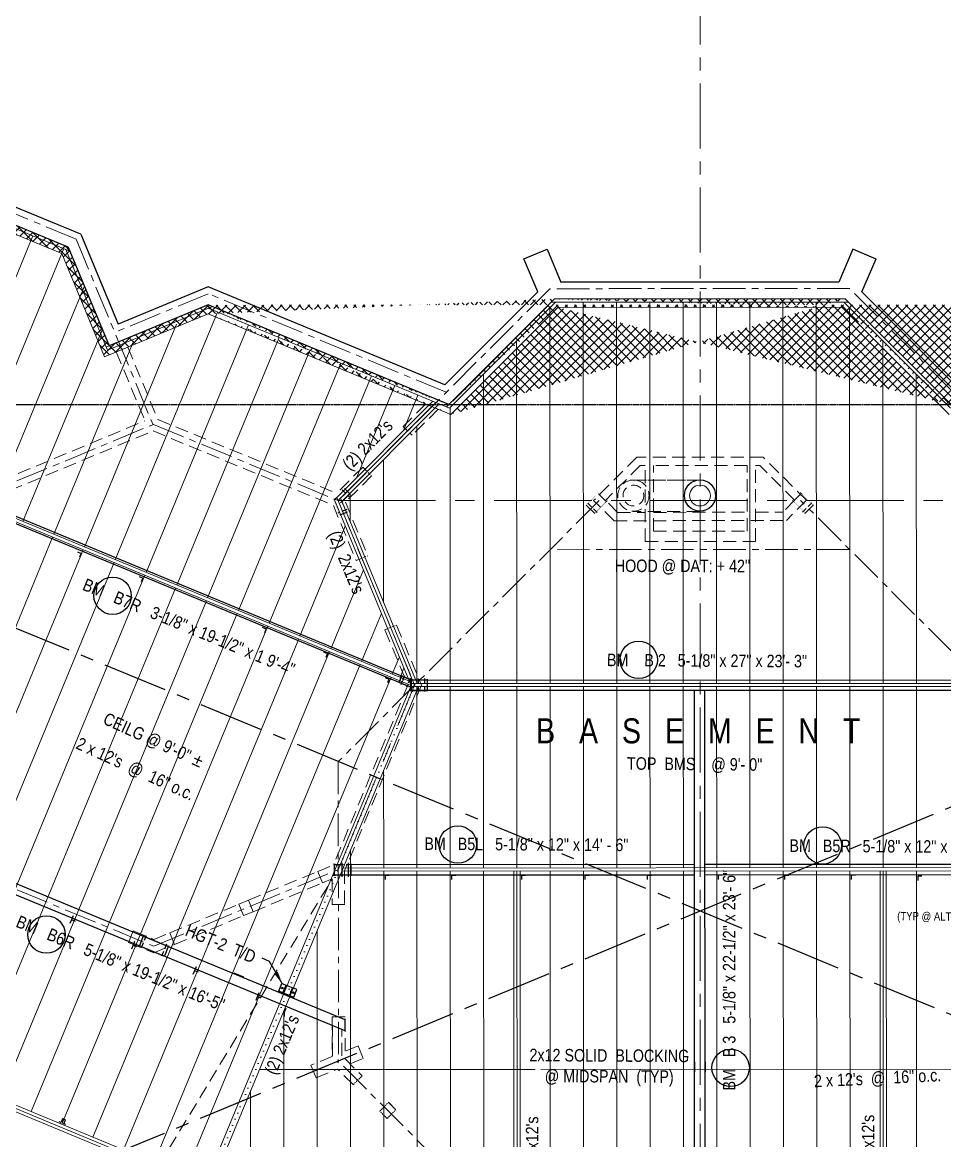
# Model space of a CAD drawing. Header units: inches. Extents: x 2775 to 35778, y 1675 to 10350.
# Drawn here: x 13043 to 13486, y 2285 to 2822 of the extents above; entities that cross this region are included whole.
import ezdxf

# ---------------------------------------------------------------- set-up
doc = ezdxf.new("R2010")
doc.units = ezdxf.units.IN
doc.header["$LTSCALE"] = 0.5
doc.header["$MEASUREMENT"] = 0
for name, pattern in [('CENTER', [2, 1.25, -0.25, 0.25, -0.25]), ('DOT2', [0.125, 0, -0.125]), ('HIDDEN', [0.375, 0.25, -0.125])]:
    doc.linetypes.add(name, pattern=pattern)
for name, color, linetype in [('BEAMS', 3, 'CONTINUOUS'), ('COLUMN_CAPS', 7, 'CONTINUOUS'), ('FL FRAMING STEEL', 7, 'CONTINUOUS'), ('LAYOUT LINES', 1, 'CENTER'), ('LLTEXT', 7, 'CONTINUOUS')]:
    doc.layers.add(name, color=color, linetype=linetype)
for name, color, linetype, lineweight in [('FL JOISTS', 7, 'CONTINUOUS', 20), ('FOUNDATION', 7, 'CONTINUOUS', 30), ('GRID', 1, 'CENTER', 20), ('KNEE WALL', 7, 'CONTINUOUS', 9), ('WALLS', 4, 'HIDDEN', 9)]:
    doc.layers.add(name, color=color, linetype=linetype, lineweight=lineweight)
doc.styles.add('ARCH ENT', font='technical.ttf', dxfattribs={"height": 2})
doc.styles.add('ARCHENT', font='technical.ttf', dxfattribs={"height": 6})
doc.styles.add('ARCHENTLTD', font='technical.ttf', dxfattribs={"height": 6})
doc.dimstyles.new('ARCHENT', dxfattribs={"dimtxt": 6, "dimasz": 6, "dimexe": 9, "dimexo": 3, "dimgap": 1, "dimtad": 0, "dimtoh": 1, "dimdec": 3, "dimzin": 0, "dimdsep": 46, "dimlunit": 4, "dimtxsty": 'ARCHENTLTD', "dimcen": 6, "dimaunit": 1, "dimadec": 0, "dimazin": 0, "dimtfac": 1, "dimtdec": 3, "dimtofl": 0, "dimtmove": 0, "dimatfit": 3, "dimfxl": 1, "dimfrac": 2, "dimtolj": 1, "dimtzin": 0, "dimarcsym": 0})
pattern_1 = [(45, (7616.56, -429.6986), (-2.2097087, 2.2097087), []), (135, (7616.56, -429.6986), (-2.2097087, -2.2097087), [])]

msp = doc.modelspace()

# ---------------------------------------------------------------- hatches: boundary and pattern name
at = {"layer": 'KNEE WALL', "lineweight": -3, "ltscale": 75}
h = msp.add_hatch(dxfattribs=at)
h.set_pattern_fill('ANSI37', color=256, scale=25, style=0)
h.set_pattern_definition(pattern_1)
edge = h.paths.add_edge_path()
edge.add_line((13084.63, 2666.7227), (13080.9349, 2665.191))
edge.add_line((13064.9273, 2714.2538), (13084.63, 2666.7227))
edge.add_line((13061.8667, 2711.1915), (13082.4508, 2661.534))
edge.add_line((13061.8667, 2711.1915), (12980.882, 2744.7115))
edge.add_line((13064.9273, 2714.2538), (12980.8809, 2749.041))
edge.add_line((12980.882, 2744.7115), (12980.8809, 2749.041))
h = msp.add_hatch(dxfattribs=at)
h.set_pattern_fill('ANSI37', color=256, scale=25, style=0)
h.set_pattern_definition(pattern_1)
edge = h.paths.add_edge_path()
edge.add_line((13132.4035, 2686.4013), (13132.2279, 2682.1487))
edge.add_line((13247.8819, 2638.5601), (13132.2752, 2686.4545))
edge.add_line((13248.8207, 2633.8458), (13132.2279, 2682.1487))
edge.add_line((13298.5397, 2689.2674), (13247.8819, 2638.5601))
edge.add_line((13300.1969, 2685.2722), (13248.8207, 2633.8458))
edge.add_line((13438.3655, 2689.3358), (13298.5397, 2689.2674))
edge.add_line((13436.7122, 2685.3389), (13300.1969, 2685.2722))
edge.add_line((13489.2085, 2638.5423), (13438.3655, 2689.3358))
edge.add_line((13488.2461, 2633.8554), (13436.7122, 2685.3389))
edge.add_line((13489.2085, 2638.5423), (13605.0164, 2686.6085))
edge.add_line((13488.2461, 2633.8554), (13605.0195, 2682.3222))
edge.add_line((13605.0195, 2682.3222), (13605.0164, 2686.6085))

# ---------------------------------------------------------------- linework, layer by layer
at = {"layer": 'BEAMS', "ltscale": 75}
for p, q in [((13229.4562, 2506.305), (12868.0932, 2655.6811)), ((13229.4458, 2502.7723), (12866.8967, 2652.7867)), ((12804.5371, 2505.627), (13197.8379, 2343.0455)), ((13229.4562, 2506.305, -44584.5265), (13229.4562, 2501.2775)), ((13229.4562, 2506.162), (13507.5698, 2506.2979)), ((13229.4562, 2506.177), (13229.4562, 2501.2775)), ((13229.4562, 2506.177), (13229.4562, 2501.2775)), ((12802.627, 2501.0062), (13197.8405, 2337.634)), ((13229.4458, 2501.2775), (13507.5712, 2501.3164)), ((13365.9454, 2501.2287), (13370.9454, 2501.2311)), ((13365.9906, 2223.7587), (13365.9454, 2501.2287)), ((13370.9906, 2223.7611), (13370.9454, 2501.2311)), ((13192.7813, 2417.4909), (13197.2697, 2417.5323)), ((13192.7813, 2417.4909), (13197.2697, 2417.5323)), ((13192.7813, 2417.4909), (13197.2697, 2417.5323)), ((13192.7813, 2417.4909), (13192.7813, 2412.5083)), ((13198.5259, 2417.5111), (13365.9592, 2417.5929)), ((13370.9592, 2417.5954), (13544.5089, 2417.6818)), ((13192.7813, 2412.5083), (13365.9597, 2412.5929)), ((13370.9597, 2412.5954), (13544.517, 2412.6802))]:
    msp.add_line(p, q, dxfattribs=at)
at = {"layer": 'BEAMS', "linetype": 'Continuous', "ltscale": 75}
for p, q in [((13365.9463, 2416.412), (13365.9463, 2421.1215)), ((13370.9584, 2416.4128), (13370.9584, 2421.1224)), ((13365.9753, 2322.6253), (13365.9753, 2317.9254)), ((13370.9749, 2322.6151), (13370.9749, 2317.9152))]:
    msp.add_line(p, q, dxfattribs=at)
at = {"layer": 'BEAMS', "linetype": 'HIDDEN', "lineweight": 20, "ltscale": 50}
for p, q in [((13191.9869, 2325.5139), (13191.9829, 2339.745)), ((13196.4869, 2325.5152), (13196.4834, 2337.9126))]:
    msp.add_line(p, q, dxfattribs=at)
at = {"layer": 'BEAMS', "ltscale": 0.75}
msp.add_line((13197.8379, 2343.0455), (13197.8405, 2337.634), dxfattribs=at)
at = {"layer": 'BEAMS', "linetype": 'Continuous', "lineweight": 30, "ltscale": 75}
for centre in [(13086.3071, 2546.67), (13339.1055, 2515.8639), (13252.2001, 2427.0923), (13427.5049, 2426.6738), (13054.5292, 2383.8536), (13383.2817, 2319.7666)]:
    msp.add_circle(centre, 9, dxfattribs=at)
at = {"layer": 'COLUMN_CAPS', "color": 5, "linetype": 'HIDDEN', "ltscale": 20}
for p, q in [((13196.6583, 2597.5643), (13199.9429, 2594.2872)), ((13319.1017, 2586.7496), (13314.4066, 2591.4447)), ((13417.8574, 2586.8541), (13422.551, 2591.5507)), ((13198.8071, 2588.1983), (13194.5225, 2586.4178)), ((13226.5331, 2508.1504), (13224.7575, 2503.8637)), ((13229.3047, 2507.0023), (13227.5291, 2502.7157)), ((13233.1958, 2506.93), (13233.1958, 2500.2901)), ((13236.1958, 2506.93), (13236.1958, 2500.2901)), ((13196.5209, 2418.2439), (13196.5209, 2411.6041)), ((13199.5209, 2418.2439), (13199.5209, 2411.6041)), ((13102.4986, 2383.2046), (13099.9577, 2377.0701)), ((13112.1994, 2379.1864), (13109.6584, 2373.052))]:
    msp.add_line(p, q, dxfattribs=at)
at = {"layer": 'COLUMN_CAPS', "color": 5, "linetype": 'Continuous', "ltscale": 0.25}
for p, q in [((13197.8066, 2598.1843), (13200.4613, 2595.5357)), ((13323.6095, 2591.7877), (13319.7204, 2595.6768)), ((13413.348, 2591.8908), (13417.2358, 2595.7811)), ((13198.9405, 2586.9001), (13195.4776, 2585.4611)), ((13317.9526, 2586.1308), (13313.8868, 2590.1967)), ((13419.0067, 2586.2358), (13423.0712, 2590.3029)), ((13225.2347, 2508.2823), (13223.7997, 2504.8177)), ((13229.4458, 2506.6806), (13229.4458, 2501.055)), ((13229.4458, 2506.6806), (13229.4458, 2501.055)), ((13229.4458, 2506.6806), (13229.4458, 2501.055)), ((13229.6958, 2506.6806), (13229.6958, 2501.055)), ((13237.4458, 2506.555), (13237.4458, 2500.805)), ((13237.4458, 2506.555), (13237.4458, 2500.805)), ((13237.4458, 2506.555), (13237.4458, 2500.805)), ((13192.7709, 2417.6189), (13192.7709, 2412.3689)), ((13192.7709, 2417.6189), (13192.7709, 2412.3689)), ((13200.7709, 2417.8689), (13200.7709, 2412.1189)), ((13200.7709, 2417.8689), (13200.7709, 2412.1189)), ((13101.2003, 2383.3365), (13098.9998, 2378.0242)), ((13113.2107, 2378.3616), (13111.0103, 2373.0493))]:
    msp.add_line(p, q, dxfattribs=at)
at = {"layer": 'COLUMN_CAPS', "color": 5, "linetype": 'Continuous', "lineweight": 60, "ltscale": 0.25}
for p, q in [((13323.5991, 2591.7994), (13323.4224, 2591.9762)), ((13413.3583, 2591.9025), (13413.535, 2592.0793)), ((13417.2358, 2595.7811), (13417.4125, 2595.958)), ((13229.4458, 2506.555), (13229.4458, 2506.305)), ((13229.4458, 2506.555), (13229.4458, 2506.305)), ((13229.4458, 2506.555), (13229.4458, 2506.305)), ((13229.4458, 2501.055), (13229.4458, 2500.805)), ((13229.4458, 2501.055), (13229.4458, 2500.805)), ((13229.4458, 2501.055), (13229.4458, 2500.805)), ((13192.7709, 2417.8689), (13192.7709, 2417.6189)), ((13192.7709, 2417.8689), (13192.7709, 2417.6189)), ((13192.7709, 2412.3689), (13192.7709, 2412.1189)), ((13192.7709, 2412.3689), (13192.7709, 2412.1189))]:
    msp.add_line(p, q, dxfattribs=at)
at = {"layer": 'COLUMN_CAPS', "color": 5, "linetype": 'HIDDEN', "ltscale": 15}
for p, q in [((13225.2347, 2508.2823), (13223.7997, 2504.8177)), ((13225.2347, 2508.2823), (13223.7997, 2504.8177)), ((13225.2347, 2508.2823), (13223.7997, 2504.8177)), ((13226.5331, 2508.1504), (13224.7575, 2503.8637)), ((13226.5331, 2508.1504), (13224.7575, 2503.8637)), ((13226.5331, 2508.1504), (13224.7575, 2503.8637))]:
    msp.add_line(p, q, dxfattribs=at)
at = {"layer": 'COLUMN_CAPS', "color": 5, "linetype": 'Continuous', "ltscale": 0.0625}
for p, q in [((13196.5209, 2418.2439), (13196.5209, 2411.6041)), ((13199.5209, 2418.2439), (13199.5209, 2411.6041))]:
    msp.add_line(p, q, dxfattribs=at)
at = {"layer": 'COLUMN_CAPS', "color": 5, "linetype": 'Continuous', "ltscale": 0.5, "const_width": 0.0625}
for points, elevation in [([(13192.4324, 2592.7892), (13197.8066, 2598.1843), (13197.9836, 2598.0078), (13192.7241, 2592.7409)], -44591.5261), ([(13192.7241, 2592.7409), (13195.7087, 2585.5564), (13195.4779, 2585.4604), (13192.4324, 2592.7892)], -44588.5265), ([(13196.5294, 2591.9488), (13200.2848, 2595.7128), (13200.4618, 2595.5362), (13196.8244, 2591.8904)], -44591.5261), ([(13196.8367, 2591.9628), (13198.9405, 2586.9001), (13198.7097, 2586.8042), (13196.5417, 2592.0211)], -44588.5265), ([(13230.9458, 2506.555), (13229.4458, 2506.555)], -44586.5265), ([(13230.9458, 2506.555), (13229.4458, 2506.555)], -44586.5265), ([(13230.9458, 2506.555), (13229.4458, 2506.555)], -44586.5265), ([(13229.4458, 2506.305), (13230.9458, 2506.305)], -44586.5265), ([(13229.4458, 2506.305), (13230.9458, 2506.305)], -44586.5265), ([(13229.4458, 2506.305), (13229.4562, 2506.305)], -44586.5265), ([(13230.9458, 2506.555), (13237.4458, 2506.555), (13237.4458, 2506.305), (13230.9458, 2506.305)], -44586.5265), ([(13230.9458, 2506.555), (13237.4458, 2506.555), (13237.4458, 2506.305), (13230.9458, 2506.305)], -44586.5265), ([(13230.9458, 2506.555), (13237.4458, 2506.555), (13237.4458, 2506.305), (13230.9458, 2506.305)], -44586.5265), ([(13230.9458, 2501.055), (13229.4458, 2501.055)], -44586.5265), ([(13230.9458, 2501.055), (13229.4458, 2501.055)], -44586.5265), ([(13230.9458, 2501.055), (13229.4458, 2501.055)], -44586.5265), ([(13229.4458, 2500.805), (13230.9458, 2500.805)], -44586.5265), ([(13229.4458, 2500.805), (13230.9458, 2500.805)], -44586.5265), ([(13229.4458, 2500.805), (13230.9458, 2500.805)], -44586.5265), ([(13230.9458, 2501.055), (13237.4458, 2501.055), (13237.4458, 2500.805), (13230.9458, 2500.805)], -44586.5265), ([(13230.9458, 2501.055), (13237.4458, 2501.055), (13237.4458, 2500.805), (13230.9458, 2500.805)], -44586.5265), ([(13230.9458, 2501.055), (13237.4458, 2501.055), (13237.4458, 2500.805), (13230.9458, 2500.805)], -44586.5265), ([(13194.2709, 2417.8689), (13192.7709, 2417.8689)], -44586.5265), ([(13194.2709, 2417.8689), (13192.7709, 2417.8689)], -44586.5265), ([(13192.7709, 2417.6189), (13194.2709, 2417.6189)], -44586.5265), ([(13192.7709, 2417.6189), (13194.2709, 2417.6189)], -44586.5265), ([(13194.2709, 2417.8689), (13200.7709, 2417.8689), (13200.7709, 2417.6189), (13194.2709, 2417.6189)], -44586.5265), ([(13194.2709, 2417.8689), (13200.7709, 2417.8689), (13200.7709, 2417.6189), (13194.2709, 2417.6189)], -44586.5265), ([(13194.2709, 2412.3689), (13192.7709, 2412.3689)], -44586.5265), ([(13194.2709, 2412.3689), (13192.7709, 2412.3689)], -44586.5265), ([(13192.7709, 2412.1189), (13194.2709, 2412.1189)], -44586.5265), ([(13192.7709, 2412.1189), (13194.2709, 2412.1189)], -44586.5265), ([(13194.2709, 2412.3689), (13200.7709, 2412.3689), (13200.7709, 2412.1189), (13194.2709, 2412.1189)], -44586.5265), ([(13194.2709, 2412.3689), (13200.7709, 2412.3689), (13200.7709, 2412.1189), (13194.2709, 2412.1189)], -44586.5265), ([(13107.2055, 2380.849), (13101.2003, 2383.3365), (13101.1046, 2383.1055), (13107.1098, 2380.6181)], -44586.5265), ([(13105.1007, 2375.7677), (13099.0955, 2378.2551), (13098.9998, 2378.0242), (13105.0051, 2375.5367)], -44586.5265), ([(13105.1007, 2375.7677), (13111.106, 2373.2802), (13111.0103, 2373.0493), (13105.0051, 2375.5367)], -44586.5265), ([(13107.2055, 2380.849), (13113.2107, 2378.3616), (13113.115, 2378.1306), (13107.1098, 2380.6181)], -44586.5265)]:
    msp.add_lwpolyline(points, dxfattribs=dict(at, elevation=elevation))
for points in [[(13318.6597, 2594.6161), (13314.0635, 2590.0199), (13313.8868, 2590.1967), (13318.483, 2594.7929)], [(13322.5488, 2590.727), (13317.9526, 2586.1308), (13317.7759, 2586.3076), (13322.372, 2590.9038)], [(13323.4327, 2591.9645), (13322.372, 2590.9038)], [(13322.5488, 2590.727), (13323.6095, 2591.7877)], [(13414.409, 2590.8305), (13413.348, 2591.8908)], [(13413.5247, 2592.0676), (13414.5857, 2591.0073)], [(13414.409, 2590.8305), (13419.0067, 2586.2358), (13419.1834, 2586.4126), (13414.5857, 2591.0073)], [(13418.2968, 2594.7208), (13417.2358, 2595.7811)], [(13417.4125, 2595.958), (13418.4735, 2594.8976)], [(13418.2968, 2594.7208), (13422.8945, 2590.1261), (13423.0712, 2590.3029), (13418.4735, 2594.8976)]]:
    msp.add_lwpolyline(points, dxfattribs=at)
at = {"layer": 'COLUMN_CAPS', "color": 5, "linetype": 'HIDDEN', "ltscale": 15, "const_width": 0.0625}
for points, elevation in [([(13229.4458, 2502.7492), (13223.9288, 2505.0344), (13223.8331, 2504.8034), (13229.4458, 2502.4786)], -44583.5265), ([(13229.4458, 2502.7492), (13223.9288, 2505.0344), (13223.8331, 2504.8034), (13229.4458, 2502.4786)], -44583.5265), ([(13229.4458, 2502.7492), (13223.9288, 2505.0344), (13223.8331, 2504.8034), (13229.4458, 2502.4786)], -44583.5265), ([(13229.4458, 2506.6806), (13225.2857, 2508.4038), (13225.19, 2508.1728), (13229.4458, 2506.41)], -44587.0304), ([(13229.4458, 2506.6806), (13225.2857, 2508.4038), (13225.19, 2508.1728), (13229.4458, 2506.41)], -44587.0304), ([(13229.4458, 2506.6806), (13225.2857, 2508.4038), (13225.19, 2508.1728), (13229.4458, 2506.41)], -44587.0304)]:
    msp.add_lwpolyline(points, dxfattribs=dict(at, elevation=elevation))
at = {"layer": 'FL FRAMING STEEL', "color": 7, "lineweight": 30, "ltscale": 50}
for p, q in [((13069.3647, 2567.7846), (13071.2124, 2567.0191)), ((13071.2124, 2567.0191), (13070.4469, 2565.1714)), ((13099.0217, 2555.9569), (13100.8694, 2555.1914)), ((13100.8694, 2555.1914), (13100.1039, 2553.3437)), ((13158.1917, 2531.5169), (13160.0394, 2530.7514)), ((13160.0394, 2530.7514), (13159.2739, 2528.9037)), ((13187.7156, 2519.6796), (13189.5633, 2518.9141)), ((13189.5633, 2518.9141), (13188.7978, 2517.0664)), ((13217.2686, 2507.4071), (13219.1164, 2506.6416)), ((13219.1164, 2506.6416), (13218.3508, 2504.7939)), ((13217.2332, 2412.2299), (13217.233, 2410.2299)), ((13219.2332, 2412.2297), (13217.2332, 2412.2299)), ((13249.2332, 2412.2456), (13249.233, 2410.2456)), ((13251.2332, 2412.2453), (13249.2332, 2412.2456)), ((13282.7332, 2412.2619), (13282.733, 2410.2619)), ((13284.7332, 2412.2617), (13282.7332, 2412.2619)), ((13313.2332, 2412.2768), (13313.233, 2410.2768)), ((13315.2332, 2412.2766), (13313.2332, 2412.2768)), ((13343.2332, 2412.2299), (13343.233, 2410.2299)), ((13345.2332, 2412.2297), (13343.2332, 2412.2299)), ((13377.2332, 2412.3081), (13377.233, 2410.3081)), ((13379.2332, 2412.3079), (13377.2332, 2412.3081)), ((13409.2332, 2412.2299), (13409.233, 2410.2299)), ((13411.2332, 2412.2297), (13409.2332, 2412.2299)), ((13441.2332, 2412.3394), (13441.233, 2410.3394)), ((13443.2332, 2412.3392), (13441.2332, 2412.3394)), ((13473.2341, 2411.8756), (13473.2338, 2409.8756)), ((13475.2341, 2411.8753), (13473.2341, 2411.8756)), ((13067.3346, 2392.7595), (13066.5693, 2390.9117)), ((13066.5693, 2390.9117), (13065.8039, 2389.0639)), ((13068.417, 2390.1463), (13066.5693, 2390.9117)), ((13096.1367, 2378.6738), (13095.3714, 2376.8261)), ((13096.9021, 2380.5216), (13096.1367, 2378.6738)), ((13097.9845, 2377.9085), (13096.1367, 2378.6738)), ((13125.6605, 2366.4573), (13124.8949, 2364.6096)), ((13126.426, 2368.305), (13125.6605, 2366.4573)), ((13127.5081, 2365.6917), (13125.6605, 2366.4573)), ((13156.6152, 2355.8153), (13155.8496, 2353.9676)), ((13155.8496, 2353.9676), (13155.0841, 2352.1199)), ((13157.6973, 2353.202), (13155.8496, 2353.9676)), ((13169.5904, 2348.2696), (13168.825, 2346.4219)), ((13168.825, 2346.4219), (13168.825, 2344.4219))]:
    msp.add_line(p, q, dxfattribs=at)
at = {"layer": 'FL FRAMING STEEL', "color": 5, "linetype": 'Continuous', "ltscale": 0.5}
for p, q in [((13166.1713, 2356.658), (13167.7021, 2360.3535)), ((13167.7021, 2360.3535), (13169.6653, 2359.5403)), ((13168.1346, 2355.8448), (13169.6653, 2359.5403)), ((13169.6653, 2359.5403), (13172.8989, 2358.2009)), ((13168.1346, 2355.8448), (13166.1713, 2356.658)), ((13171.3681, 2354.5054), (13168.1346, 2355.8448)), ((13172.8989, 2358.2009), (13171.3681, 2354.5054)), ((13171.3681, 2354.5054), (13173.3314, 2353.6922)), ((13174.8621, 2357.3877), (13172.8989, 2358.2009)), ((13173.3314, 2353.6922), (13174.8621, 2357.3877))]:
    msp.add_line(p, q, dxfattribs=at)
at = {"layer": 'FL FRAMING STEEL', "color": 5, "linetype": 'HIDDEN', "ltscale": 0.125}
for p, q in [((13168.3655, 2355.7491), (13169.8963, 2359.4446)), ((13172.6679, 2358.2966), (13171.1372, 2354.601))]:
    msp.add_line(p, q, dxfattribs=at)
at = {"layer": 'FL FRAMING STEEL', "color": 7, "linetype": 'Continuous', "lineweight": 30, "ltscale": 0.5}
for p, q in [((13062.2856, 2295.3048), (13061.5202, 2293.457)), ((13063.6714, 2294.7308), (13062.2856, 2295.3048)), ((13061.5202, 2293.457), (13060.5963, 2293.8397)), ((13062.906, 2292.883), (13063.6714, 2294.7308)), ((13063.8299, 2292.5003), (13062.906, 2292.883))]:
    msp.add_line(p, q, dxfattribs=at)
at = {"layer": 'FL FRAMING STEEL', "color": 5, "linetype": 'Continuous', "ltscale": 0.5}
for centre in [(13167.8619, 2358.1263), (13173.1606, 2355.8914)]:
    msp.add_circle(centre, 0.375, dxfattribs=at)
at = {"layer": 'FL JOISTS', "linetype": 'Continuous', "lineweight": 9, "ltscale": 50}
for p, q in [((13065.7396, 2712.2941), (12978.9213, 2748.2287)), ((13064.9273, 2714.2538), (12980.8809, 2749.041)), ((13048.0517, 2719.6131), (12998.8782, 2600.6573)), ((13062.8382, 2713.5007), (13013.6646, 2594.545)), ((13063.7796, 2713.1054), (13083.8185, 2664.7631)), ((13064.9273, 2714.2538), (13084.63, 2666.7227)), ((13072.582, 2695.1896), (13028.451, 2588.4326)), ((13298.5397, 2689.2674), (13246.7347, 2637.4118)), ((13299.1618, 2687.7677), (13248.2343, 2636.7905)), ((13439.8662, 2687.8365), (13297.0405, 2687.7667)), ((13438.3655, 2689.3358), (13298.5397, 2689.2674)), ((13312.4409, 2687.7742), (13312.5305, 2504.4844)), ((13328.4409, 2687.782), (13328.5305, 2504.4922)), ((13344.4409, 2687.7899), (13344.5305, 2504.5)), ((13360.4409, 2687.7977), (13360.5305, 2504.5078)), ((13376.4409, 2687.8055), (13376.5305, 2504.5941)), ((13392.4409, 2687.8133), (13392.5305, 2504.6019)), ((13408.4409, 2687.8211), (13408.5305, 2504.6097)), ((13424.4409, 2687.8289), (13424.5304, 2504.6176)), ((13488.8576, 2636.7726), (13437.7449, 2687.8354)), ((13489.2085, 2638.5423), (13438.3655, 2689.3358)), ((13132.2752, 2686.4545), (13083.2446, 2666.1489)), ((13134.235, 2685.6426), (13083.8185, 2664.7631)), ((13136.7704, 2682.9388), (13087.5968, 2563.9831)), ((13248.2343, 2636.7905), (13132.2751, 2684.8309)), ((13247.8819, 2638.5601), (13132.2752, 2686.4545)), ((13296.4423, 2685.0455), (13296.5305, 2504.4766)), ((13440.4422, 2685.1407), (13440.5304, 2504.6254)), ((13117.0644, 2677.1503), (13072.8104, 2570.0955)), ((13151.5568, 2676.8264), (13102.3833, 2557.8707)), ((13081.2505, 2674.2775), (13043.2375, 2582.3202)), ((13096.175, 2668.4991), (13058.0239, 2576.2078)), ((13166.3433, 2670.714), (13117.1697, 2551.7583)), ((13280.4501, 2669.0377), (13280.5305, 2504.4687)), ((13456.4501, 2669.1485), (13456.5304, 2504.6332)), ((13181.1297, 2664.6017), (13131.9561, 2545.646)), ((13228.9427, 2505.5601), (12864.4849, 2656.2186)), ((13195.9126, 2658.4807), (13146.7426, 2539.5336)), ((13229.7517, 2503.6025), (12863.9118, 2654.8323)), ((13210.699, 2652.3683), (13161.529, 2533.4212)), ((13264.4579, 2653.0299), (13264.5305, 2504.4609)), ((13472.4579, 2653.1564), (13472.5304, 2504.641)), ((13221.9599, 2647.6781), (13203.7367, 2603.5942)), ((13192.9076, 2592.7457), (13240.1973, 2640.1201)), ((13194.6761, 2592.3941), (13241.6967, 2639.499)), ((13233.0462, 2643.0852), (13225.8996, 2625.7968)), ((13195.7377, 2591.3344), (13243.196, 2638.8778)), ((13248.4657, 2637.0221), (13248.5305, 2504.4531)), ((13232.4701, 2628.1326), (13232.5305, 2504.4453)), ((13216.4779, 2612.1118), (13216.5114, 2543.491)), ((13200.4857, 2596.091), (13200.4925, 2582.2484)), ((13192.9076, 2592.7457), (13229.7517, 2503.6025)), ((13194.0555, 2593.8956), (13231.0905, 2504.5362)), ((13195.8127, 2593.571), (13232.6121, 2504.5359)), ((13198.1362, 2580.0954), (13176.3155, 2527.3088)), ((13206.7921, 2559.1526), (13191.1019, 2521.1964)), ((13215.448, 2538.2099), (13205.8883, 2515.0841)), ((13224.1039, 2517.2672), (13220.6748, 2508.9717)), ((13229.3657, 2504.5365), (13506.2327, 2504.4912)), ((13229.6958, 2503.0169), (13506.8553, 2502.9911)), ((13232.5313, 2502.9146), (13232.5738, 2415.8274)), ((13248.5313, 2502.9224), (13248.5738, 2415.8352)), ((13264.5313, 2502.9302), (13264.5738, 2415.843)), ((13280.5313, 2502.9381), (13280.5738, 2415.8508)), ((13296.5313, 2502.9459), (13296.5738, 2415.8586)), ((13312.5312, 2502.9537), (13312.5738, 2415.8665)), ((13328.5312, 2502.9615), (13328.5738, 2415.8743)), ((13344.5312, 2502.9693), (13344.5738, 2415.8821)), ((13360.5312, 2502.9771), (13360.5738, 2415.8899)), ((13376.5312, 2502.9784), (13376.5738, 2415.9025)), ((13392.5312, 2502.9862), (13392.5738, 2415.9103)), ((13408.5312, 2502.9941), (13408.5738, 2415.9182)), ((13424.5312, 2503.0019), (13424.5738, 2415.926)), ((13440.5312, 2503.0097), (13440.5738, 2415.9338)), ((13456.5312, 2503.0175), (13456.5738, 2415.9416)), ((13472.5312, 2503.0253), (13472.5738, 2415.9494)), ((13216.5508, 2462.8176), (13216.5738, 2415.8196)), ((13200.5697, 2424.3233), (13200.5738, 2415.8117)), ((13196.392, 2414.2605), (13541.1341, 2414.5322)), ((13197.015, 2415.761), (13540.5117, 2416.0317))]:
    msp.add_line(p, q, dxfattribs=at)
at = {"layer": 'FL JOISTS', "ltscale": 50}
for p, q in [((13057.4509, 2574.8216), (12958.4797, 2335.4004)), ((13072.2373, 2568.7092), (12973.2661, 2329.288)), ((13087.0238, 2562.5969), (12988.0525, 2323.1757)), ((13101.8102, 2556.4845), (13002.839, 2317.0633)), ((13116.5967, 2550.3721), (13017.6254, 2310.9509)), ((13131.3831, 2544.2597), (13032.4119, 2304.8385)), ((13146.1695, 2538.1473), (13047.1983, 2298.7262)), ((13160.956, 2532.035), (13061.9847, 2292.6138)), ((13175.7424, 2525.9226), (13076.7712, 2286.5014)), ((13190.5289, 2519.8102), (13091.5576, 2280.389)), ((13205.3153, 2513.6978), (13106.3441, 2274.2767)), ((13226.316, 2511.9151), (13224.4557, 2507.4149)), ((13220.1017, 2507.5855), (13121.1305, 2268.1643)), ((13229.7517, 2503.6025), (13127.0412, 2255.0405)), ((13233.2399, 2503.0169), (13129.338, 2252.7459)), ((13200.5697, 2424.3233), (13200.6883, 2181.4653)), ((13216.5746, 2414.2764), (13216.6961, 2165.4731)), ((13232.5746, 2414.289), (13232.704, 2149.4809)), ((13248.5746, 2414.2968), (13248.7118, 2133.4888)), ((13264.5746, 2414.3047), (13264.7158, 2125.2092)), ((13279.0746, 2414.3257), (13279.2158, 2125.2163)), ((13280.5746, 2414.3125), (13280.704, 2149.5044)), ((13282.0746, 2414.328), (13282.2158, 2125.2177)), ((13296.5746, 2414.3203), (13296.7158, 2125.2248)), ((13312.5746, 2414.3281), (13312.7158, 2125.2326)), ((13328.5746, 2414.3359), (13328.7158, 2125.2405)), ((13344.5746, 2414.3438), (13344.7158, 2125.2483)), ((13360.5745, 2414.3516), (13360.7158, 2125.2561)), ((13376.5745, 2414.3594), (13376.7039, 2149.5513)), ((13392.5745, 2414.4151), (13392.7158, 2125.2717)), ((13408.5745, 2414.4277), (13408.7158, 2125.2795)), ((13424.5745, 2414.4404), (13424.7158, 2125.2874)), ((13440.5745, 2414.453), (13440.7158, 2125.2952)), ((13455.0745, 2414.4644), (13455.2158, 2125.3023)), ((13456.5745, 2414.4656), (13456.7158, 2125.303)), ((13458.0745, 2414.4668), (13458.2158, 2125.3037)), ((13472.5745, 2414.4782), (13472.7158, 2125.3108)), ((12804.8341, 2398.9201), (13130.8129, 2264.1679)), ((12802.5397, 2396.6223), (13129.6672, 2261.3953)), ((12805.6473, 2396.9608), (13130.24, 2262.7816)), ((13184.5885, 2385.829), (13184.6805, 2197.4575)), ((13168.6073, 2347.3347), (13168.6727, 2213.4497)), ((13194.6188, 2323.7078), (13194.6084, 2322.2091)), ((13194.6188, 2323.7078), (13194.6195, 2322.2174)), ((13194.6188, 2323.7078), (13194.6196, 2322.2091)), ((13376.6195, 2322.3853), (13376.7158, 2125.2639)), ((13156.8326, 2318.9728), (13289.3704, 2319.0376)), ((13292.1146, 2319.0389), (13580.7101, 2319.1799)), ((13152.6261, 2308.8404), (13152.6649, 2229.4418)), ((13222.4566, 2299.6571), (13218.891, 2303.2192))]:
    msp.add_line(p, q, dxfattribs=at)
at = {"layer": 'FL JOISTS', "linetype": 'DOT2', "lineweight": 9, "ltscale": 50}
msp.add_line((13231.4458, 2503.6786), (13128.19, 2253.8928), dxfattribs=at)
at = {"layer": 'FL JOISTS', "color": 7, "linetype": 'HIDDEN', "lineweight": 9, "ltscale": 50}
msp.add_line((13108.7937, 2273.2702), (13191.819, 2410.5017), dxfattribs=at)
at = {"layer": 'FL JOISTS', "ltscale": 25}
msp.add_line((13194.6188, 2323.7078), (13194.6196, 2322.2091), dxfattribs=at)
at = {"layer": 'FOUNDATION', "ltscale": 10}
for p, q in [((13071.0793, 2720.4089), (12980.8786, 2757.7435)), ((13064.9273, 2714.2538), (12980.8809, 2749.041)), ((13064.9273, 2714.2538), (13084.63, 2666.7227)), ((13132.2757, 2695.1569), (13088.9795, 2677.2262)), ((13245.9931, 2648.0453), (13132.2757, 2695.1569)), ((13435.2051, 2697.3742), (13301.7674, 2697.309)), ((13290.6223, 2692.7181), (13245.9931, 2648.0453)), ((13298.5397, 2689.2674), (13247.8819, 2638.5601)), ((13438.3655, 2689.3358), (13298.5397, 2689.2674)), ((13489.2085, 2638.5423), (13438.3655, 2689.3358)), ((13491.0894, 2648.028), (13446.3331, 2692.7407)), ((13132.2752, 2686.4545), (13084.63, 2666.7227)), ((13247.8819, 2638.5601), (13132.2752, 2686.4545))]:
    msp.add_line(p, q, dxfattribs=at)
at = {"layer": 'FOUNDATION', "ltscale": 75}
msp.add_line((13071.0764, 2720.4101), (13089.0525, 2677.2564), dxfattribs=at)
at = {"layer": 'FOUNDATION', "ltscale": 1.5}
for p, q in [((13283.9628, 2708.5999), (13295.1879, 2713.2516)), ((13295.1647, 2713.242), (13301.7674, 2697.309)), ((13441.9925, 2713.2873), (13435.2051, 2697.3742)), ((13453.169, 2708.5202), (13441.9925, 2713.2873)), ((13290.6223, 2692.7181), (13283.9628, 2708.5999)), ((13446.3331, 2692.7407), (13453.146, 2708.5301))]:
    msp.add_line(p, q, dxfattribs=at)
at = {"layer": 'GRID', "linetype": 'CENTER', "lineweight": 9, "ltscale": 50}
msp.add_line((13368.7468, 2061.6365), (13368.6073, 2917.9659), dxfattribs=at)
at = {"layer": 'GRID', "linetype": 'CENTER', "ltscale": 25}
for p, q in [((13068.752, 2718.0563), (12980.8477, 2754.4404)), ((13068.752, 2718.0563), (13105.7468, 2628.8092)), ((13296.4179, 2694.2505), (13194.6442, 2592.3774)), ((13440.4178, 2694.3208), (13296.4179, 2694.2505)), ((13542.3312, 2592.5081), (13440.458, 2694.2817)), ((13132.2438, 2691.8538), (13087.3247, 2673.251)), ((13246.6661, 2644.4501), (13132.2438, 2691.8538)), ((13017.2594, 2592.2507), (13105.9256, 2629.0516)), ((13105.9256, 2629.0516), (13194.6442, 2592.3774)), ((13194.6442, 2592.3774), (13231.4458, 2503.6788)), ((13320.105, 2592.4245), (13194.7455, 2466.9425)), ((13542.4573, 2467.0474), (13416.9211, 2592.4609)), ((13440.5191, 2568.886), (13296.5192, 2568.8156)), ((13194.7455, 2466.9425), (13194.8159, 2322.9425)), ((13017.3861, 2414.8659), (13106.1048, 2378.1916)), ((13106.1048, 2378.1916), (13194.7709, 2414.9925)), ((13296.689, 2221.1689), (13194.8159, 2322.9425))]:
    msp.add_line(p, q, dxfattribs=at)
at = {"layer": 'GRID', "ltscale": 75}
for p, q in [((13194.6442, 2592.3774), (13542.3312, 2592.5081)), ((13194.8748, 2591.9543), (13194.8748, 2591.9543)), ((13194.7709, 2414.9925), (13231.4458, 2503.6788))]:
    msp.add_line(p, q, dxfattribs=at)
at = {"layer": 'KNEE WALL', "ltscale": 10}
for p, q in [((13061.8667, 2711.1915), (12980.882, 2744.7115)), ((13061.8667, 2711.1915), (13082.4508, 2661.534)), ((13132.2279, 2682.1487), (13082.4508, 2661.534)), ((13248.8207, 2633.8458), (13132.2279, 2682.1487)), ((13300.1969, 2685.2722), (13248.8207, 2633.8458)), ((13436.7122, 2685.3389), (13300.1969, 2685.2722)), ((13488.2461, 2633.8554), (13436.7122, 2685.3389))]:
    msp.add_line(p, q, dxfattribs=at)
at = {"layer": 'KNEE WALL', "lineweight": -3, "ltscale": 75}
for p, q in [((13117.7254, 2676.1427), (13125.0415, 2683.4587)), ((13125.403, 2679.3222), (13122.372, 2682.3532)), ((13125.2689, 2679.2667), (13132.4035, 2686.4013)), ((13128.5281, 2680.6165), (13125.4972, 2683.6474)), ((13131.6533, 2681.9107), (13128.6224, 2684.9417)), ((13132.3709, 2685.6125), (13131.7475, 2686.2359)), ((13102.6385, 2669.8946), (13109.9545, 2677.2106)), ((13112.9023, 2674.1452), (13109.8714, 2677.1762)), ((13110.182, 2673.0186), (13117.498, 2680.3346)), ((13116.0275, 2675.4395), (13112.9966, 2678.4704)), ((13119.1526, 2676.7337), (13116.1217, 2679.7647)), ((13122.2778, 2678.028), (13119.2469, 2681.0589)), ((13087.901, 2663.7912), (13076.9939, 2674.6983)), ((13095.095, 2666.7705), (13102.4111, 2674.0865)), ((13100.4017, 2668.9682), (13097.3707, 2671.9991)), ((13103.5268, 2670.2625), (13100.4959, 2673.2934)), ((13106.652, 2671.5567), (13103.6211, 2674.5876)), ((13109.7772, 2672.851), (13106.7462, 2675.8819)), ((13084.7759, 2662.4969), (13080.1229, 2667.1499)), ((13082.0314, 2662.5457), (13087.3241, 2667.8384)), ((13087.5516, 2663.6465), (13094.8676, 2670.9625)), ((13091.0262, 2665.0854), (13087.9953, 2668.1164)), ((13094.1513, 2666.3797), (13091.1204, 2669.4106)), ((13097.2765, 2667.6739), (13094.2456, 2670.7049))]:
    msp.add_line(p, q, dxfattribs=at)
at = {"layer": 'LAYOUT LINES', "linetype": 'CENTER', "lineweight": -3, "ltscale": 50}
msp.add_line((14173.4302, 2728.7494), (12681.2547, 2110.0467), dxfattribs=at)
at = {"layer": 'LAYOUT LINES', "color": 1, "linetype": 'CENTER', "lineweight": -3, "ltscale": 50}
msp.add_line((14174.3475, 2062.0665), (12681.2547, 2679.2769), dxfattribs=at)
at = {"layer": 'LAYOUT LINES', "ltscale": 1.5}
msp.add_line((12681.2547, 2638.4629), (14173.719, 2638.6719), dxfattribs=at)
at = {"layer": 'WALLS', "linetype": 'HIDDEN', "lineweight": 9, "ltscale": 50}
for p, q in [((13093.5949, 2666.1624), (13108.0595, 2631.4383)), ((13088.0515, 2663.8665), (13101.847, 2630.7487)), ((13236.7878, 2638.8309), (13225.9803, 2628.0129)), ((13242.7863, 2636.3458), (13230.225, 2623.7723)), ((13014.989, 2594.6112), (13101.847, 2630.7487)), ((13108.0595, 2631.4383), (13193.9568, 2595.9303)), ((13019.5856, 2590.0251), (13105.782, 2625.8873)), ((13105.782, 2625.8873), (13192.3096, 2590.1188)), ((13338.1552, 2613.2163), (13317.4668, 2592.5144)), ((13398.9869, 2613.2361), (13338.1552, 2613.2163)), ((13419.6887, 2592.5478), (13398.9869, 2613.2361)), ((13206.5341, 2608.5198), (13193.9568, 2595.9303)), ((13339.8134, 2609.2168), (13323.1237, 2592.5162)), ((13342.2503, 2572.7226), (13342.2384, 2609.2176)), ((13391.1515, 2609.2335), (13346.2384, 2609.2189)), ((13346.2486, 2577.7239), (13346.2384, 2609.2189)), ((13391.1618, 2577.7385), (13391.1515, 2609.2335)), ((13395.1634, 2572.8632), (13395.1515, 2609.2348)), ((13414.0317, 2592.5461), (13397.3313, 2609.2356)), ((13210.7788, 2604.2793), (13198.2087, 2591.6969)), ((13368.4582, 2602.2656), (13336.2486, 2602.2656)), ((13336.5395, 2602.2656), (13368.4582, 2602.2656)), ((13198.2087, 2591.6969), (13208.9393, 2565.8432)), ((13327.3047, 2582.6829), (13317.4668, 2592.5144)), ((13328.9563, 2586.6873), (13323.1237, 2592.5162)), ((13414.0317, 2592.5461), (13408.387, 2586.8983)), ((13419.6887, 2592.5478), (13410.0489, 2582.9027)), ((13192.3737, 2590.1036), (13203.3977, 2563.5431)), ((13328.9563, 2586.6873), (13342.2457, 2586.7226)), ((13368.4582, 2587.2232), (13336.2486, 2587.2232)), ((13346.2457, 2586.7332), (13391.1588, 2586.8525)), ((13395.1588, 2586.8632), (13408.387, 2586.8983)), ((13327.3047, 2582.6829), (13410.0489, 2582.9027)), ((13346.2486, 2577.7239), (13391.1618, 2577.7385)), ((13342.2503, 2572.7226), (13395.1634, 2572.7399)), ((13222.7397, 2532.5934), (13234.7163, 2503.7375)), ((13217.198, 2530.2933), (13228.222, 2503.7329)), ((13151.6009, 2400.3676), (13184.8501, 2414.1695)), ((13184.8884, 2414.1817), (13192.505, 2417.3429)), ((13187.1885, 2408.64), (13184.8884, 2414.1817)), ((13197.803, 2414.4535), (13197.8109, 2398.2388)), ((13153.9012, 2394.8261), (13187.1504, 2408.6279)), ((13187.1885, 2408.64), (13191.8049, 2410.5561)), ((13191.8049, 2410.5561), (13191.8101, 2398.2371)), ((13113.7337, 2384.6489), (13146.9829, 2398.4507)), ((13116.034, 2379.1073), (13149.2832, 2392.9092)), ((13096.1923, 2385.6044), (13106.1342, 2381.4947)), ((13106.1342, 2381.4947), (13113.7337, 2384.6489)), ((13116.0338, 2379.1072), (13113.7337, 2384.6489)), ((13093.9002, 2380.0595), (13106.1389, 2375.0003)), ((13106.1389, 2375.0003), (13116.0338, 2379.1072)), ((13144.7111, 2365.3511), (13149.3318, 2363.441)), ((13197.9908, 2327.7407), (13197.9862, 2344.2388)), ((13204.2743, 2330.3183), (13197.9908, 2327.7407)), ((13191.8466, 2325.2202), (13181.5785, 2321.008)), ((13197.9872, 2324.1037), (13206.1834, 2315.9108)), ((13200.4172, 2321.675), (13206.7707, 2324.3045)), ((13184.1143, 2314.8994), (13194.4262, 2319.18)), ((13201.915, 2311.6975), (13194.4254, 2319.1797))]:
    msp.add_line(p, q, dxfattribs=at)
at = {"layer": 'WALLS', "lineweight": 9, "ltscale": 25}
msp.add_line((13225.9803, 2628.0129), (13230.225, 2623.7723), dxfattribs=at)
at = {"layer": 'WALLS', "lineweight": 9, "ltscale": 10}
for p, q in [((13206.5341, 2608.5198), (13210.7788, 2604.2793)), ((13203.3977, 2563.5431), (13208.9393, 2565.8432)), ((13217.198, 2530.2933), (13222.7397, 2532.5934))]:
    msp.add_line(p, q, dxfattribs=at)
at = {"layer": 'WALLS', "linetype": 'HIDDEN', "lineweight": 9, "ltscale": 25}
for p, q in [((13342.2384, 2609.2176), (13339.8134, 2609.2168)), ((13397.3313, 2609.2356), (13395.1515, 2609.2348))]:
    msp.add_line(p, q, dxfattribs=at)
at = {"layer": 'WALLS', "color": 7, "linetype": 'HIDDEN', "lineweight": 9, "ltscale": 50}
for p, q in [((13228.2193, 2503.7393), (13192.505, 2417.3429)), ((13234.7136, 2503.744), (13197.803, 2414.4535)), ((13191.8436, 2344.2371), (13191.8466, 2325.2202))]:
    msp.add_line(p, q, dxfattribs=at)
at = {"layer": 'WALLS', "lineweight": 9, "ltscale": 60}
for p, q in [((13187.1504, 2408.6279), (13184.8501, 2414.1695)), ((13149.2832, 2392.9092), (13146.9829, 2398.4507)), ((13153.9012, 2394.8261), (13151.6009, 2400.3676))]:
    msp.add_line(p, q, dxfattribs=at)
at = {"layer": 'WALLS', "linetype": 'Continuous', "lineweight": 9, "ltscale": 50}
for p, q in [((13146.9829, 2398.4507), (13151.6009, 2400.3676)), ((13191.8285, 2398.2371), (13197.9711, 2398.2388)), ((13149.2832, 2392.9092), (13153.9012, 2394.8261)), ((13191.8436, 2344.2371), (13197.9862, 2344.2388)), ((13206.7707, 2324.3045), (13204.2742, 2330.3184)), ((13181.5785, 2321.008), (13184.1143, 2314.8994))]:
    msp.add_line(p, q, dxfattribs=at)
at = {"layer": 'WALLS', "lineweight": 9, "ltscale": 50}
for p, q in [((13093.9002, 2380.0595), (13096.1923, 2385.6044)), ((13218.9138, 2303.1854), (13222.4501, 2299.6505))]:
    msp.add_line(p, q, dxfattribs=at)
at = {"layer": 'WALLS', "lineweight": 9, "ltscale": 5}
for p, q in [((13201.9471, 2311.6728), (13206.1834, 2315.9108)), ((13214.6775, 2298.9474), (13218.9138, 2303.1854)), ((13218.2148, 2295.4136), (13214.6492, 2298.9757)), ((13218.2138, 2295.4126), (13222.4501, 2299.6505))]:
    msp.add_line(p, q, dxfattribs=at)
at = {"layer": 'WALLS', "color": 7, "linetype": 'HIDDEN', "lineweight": 9, "ltscale": 40}
for radius in [7.5, 5]:
    msp.add_circle((13336.5669, 2594.8142), radius, dxfattribs=at)
at = {"layer": 'WALLS', "color": 7, "linetype": 'Continuous', "lineweight": 30, "ltscale": 175}
msp.add_circle((13368.5464, 2594.8142), 7.5, dxfattribs=at)
at = {"layer": 'WALLS', "color": 7, "linetype": 'Continuous', "lineweight": 9, "ltscale": 175}
msp.add_circle((13368.5464, 2594.8142), 5, dxfattribs=at)

# ---------------------------------------------------------------- texts
at = {"layer": 'BEAMS', "linetype": 'Continuous', "lineweight": 9, "char_height": 6, "attachment_point": 5, "style": 'ARCHENTLTD'}
for s, insert, rotation in [('BM   B7R   3-1/8" x 19-1/2" x 1 9\'-4" \\P\\P  ', (13119.1493, 2522.3981), 337.6375), ('BM    B 2   5-1/8" x 27" x 23\'- 3" \\P\\P  ', (13371.8638, 2505.4835), 359.6375), ('BM   B5L   5-1/8" x 12" x 14\' - 6" \\P\\P  ', (13285.0755, 2417.1724), 359.6375), ('BM   B5R   5-1/8" x 12" x 14\'-6" L\\P\\P  ', (13462.0268, 2416.2135), 359.6375), ('BM   B 3   5-1/8" x 22-1/2" x 23\'- 6" \\P\\P  ', (13392.6172, 2361.8957), 90), ('BM   B6R   5-1/8" x 19-1/2" x 16\'-5" \\P\\P  ', (13086.2848, 2360.8012), 337.6375)]:
    msp.add_mtext(s, dxfattribs=dict(at, insert=insert, rotation=rotation))
at = {"layer": 'BEAMS', "color": 7, "linetype": 'Continuous', "lineweight": 9, "insert": (13324.9087, 2309.8053), "char_height": 6, "attachment_point": 5, "rotation": 359.6375, "style": 'ARCHENTLTD'}
msp.add_mtext('2x12 SOLID  BLOCKING\\P@ MIDSPAN  (TYP)\\P\\P  ', dxfattribs=at)
at = {"layer": 'FL FRAMING STEEL', "ltscale": 1.5, "insert": (13490.3425, 2391.8815), "char_height": 4, "attachment_point": 5, "rotation": 359.489444, "style": 'ARCHENTLTD'}
msp.add_mtext('(TYP @ ALT  1x  LUS210) ', dxfattribs=at)
at = {"layer": 'FL FRAMING STEEL', "color": 5, "linetype": 'Continuous', "ltscale": 0.5, "insert": (13138.2494, 2379.4319), "char_height": 6, "width": 54.75, "attachment_point": 5, "rotation": 337.5, "style": 'ARCHENT'}
msp.add_mtext('HGT-2  T/D', dxfattribs=at)
at = {"layer": 'LLTEXT', "linetype": 'Continuous', "lineweight": 9, "char_height": 6, "style": 'ARCHENTLTD'}
for s, insert, attachment_point, rotation in [("(2) 2x12's\\P\\P  ", (13196.0977, 2610.7196), 1, 45.2825), ("(2)  2x12's\\P\\P  ", (13195.2501, 2578.6378), 1, 292.74), ("(2) 2x12's\\P\\P  ", (13170.6635, 2345.9436), 3, 67.32), ("(2) 2x12's\\P\\P  ", (13284.8506, 2296.3724), 3, 90.32), ("(2) 2x12's\\P\\P  ", (13446.2995, 2297.1713), 3, 90.32)]:
    msp.add_mtext(s, dxfattribs=dict(at, insert=insert, attachment_point=attachment_point, rotation=rotation))
at = {"layer": 'LLTEXT', "linetype": 'Continuous', "lineweight": 9, "ltscale": 1.5, "insert": (13392.6124, 2563.966), "char_height": 6, "attachment_point": 3, "rotation": 359.905833, "style": 'ARCHENTLTD'}
msp.add_mtext('HOOD @ DAT: + 42"\\P{\\H1.999x;  }', dxfattribs=at)
at = {"layer": 'LLTEXT', "linetype": 'Continuous', "lineweight": 30, "ltscale": 1.5, "char_height": 6, "attachment_point": 5, "style": 'ARCHENTLTD'}
for s, insert, rotation in [('CEILG @ 9\'-0" ±', (13105.7059, 2476.8176), 335.499444), ('2 x 12\'s  @  16" o.c.', (13097.0722, 2462.9174), 335.499444), ('TOP  BMS    @ 9\'- 0"', (13365.9761, 2465.2058), 359.489444), ('2 x 12\'s  @  16" o.c.', (13453.9457, 2314.2714), 2.795866)]:
    msp.add_mtext(s, dxfattribs=dict(at, insert=insert, rotation=rotation))
at = {"layer": 'LLTEXT', "ltscale": 50, "insert": (13367.7304, 2481.673), "char_height": 12, "attachment_point": 5, "style": 'ARCH ENT'}
msp.add_mtext('B   A   S   E   M   E   N   T', dxfattribs=at)

# ---------------------------------------------------------------- leaders
at = {"layer": 'FL FRAMING STEEL', "ltscale": 50}
msp.add_leader([(13167.7879, 2360.3109), (13161.7368, 2370.9131), (13158.1024, 2372.4185)], dimstyle='ARCHENT', override={"dimgap": 1, "dimtad": 0}, dxfattribs=at)

doc.saveas('drawing.dxf')
